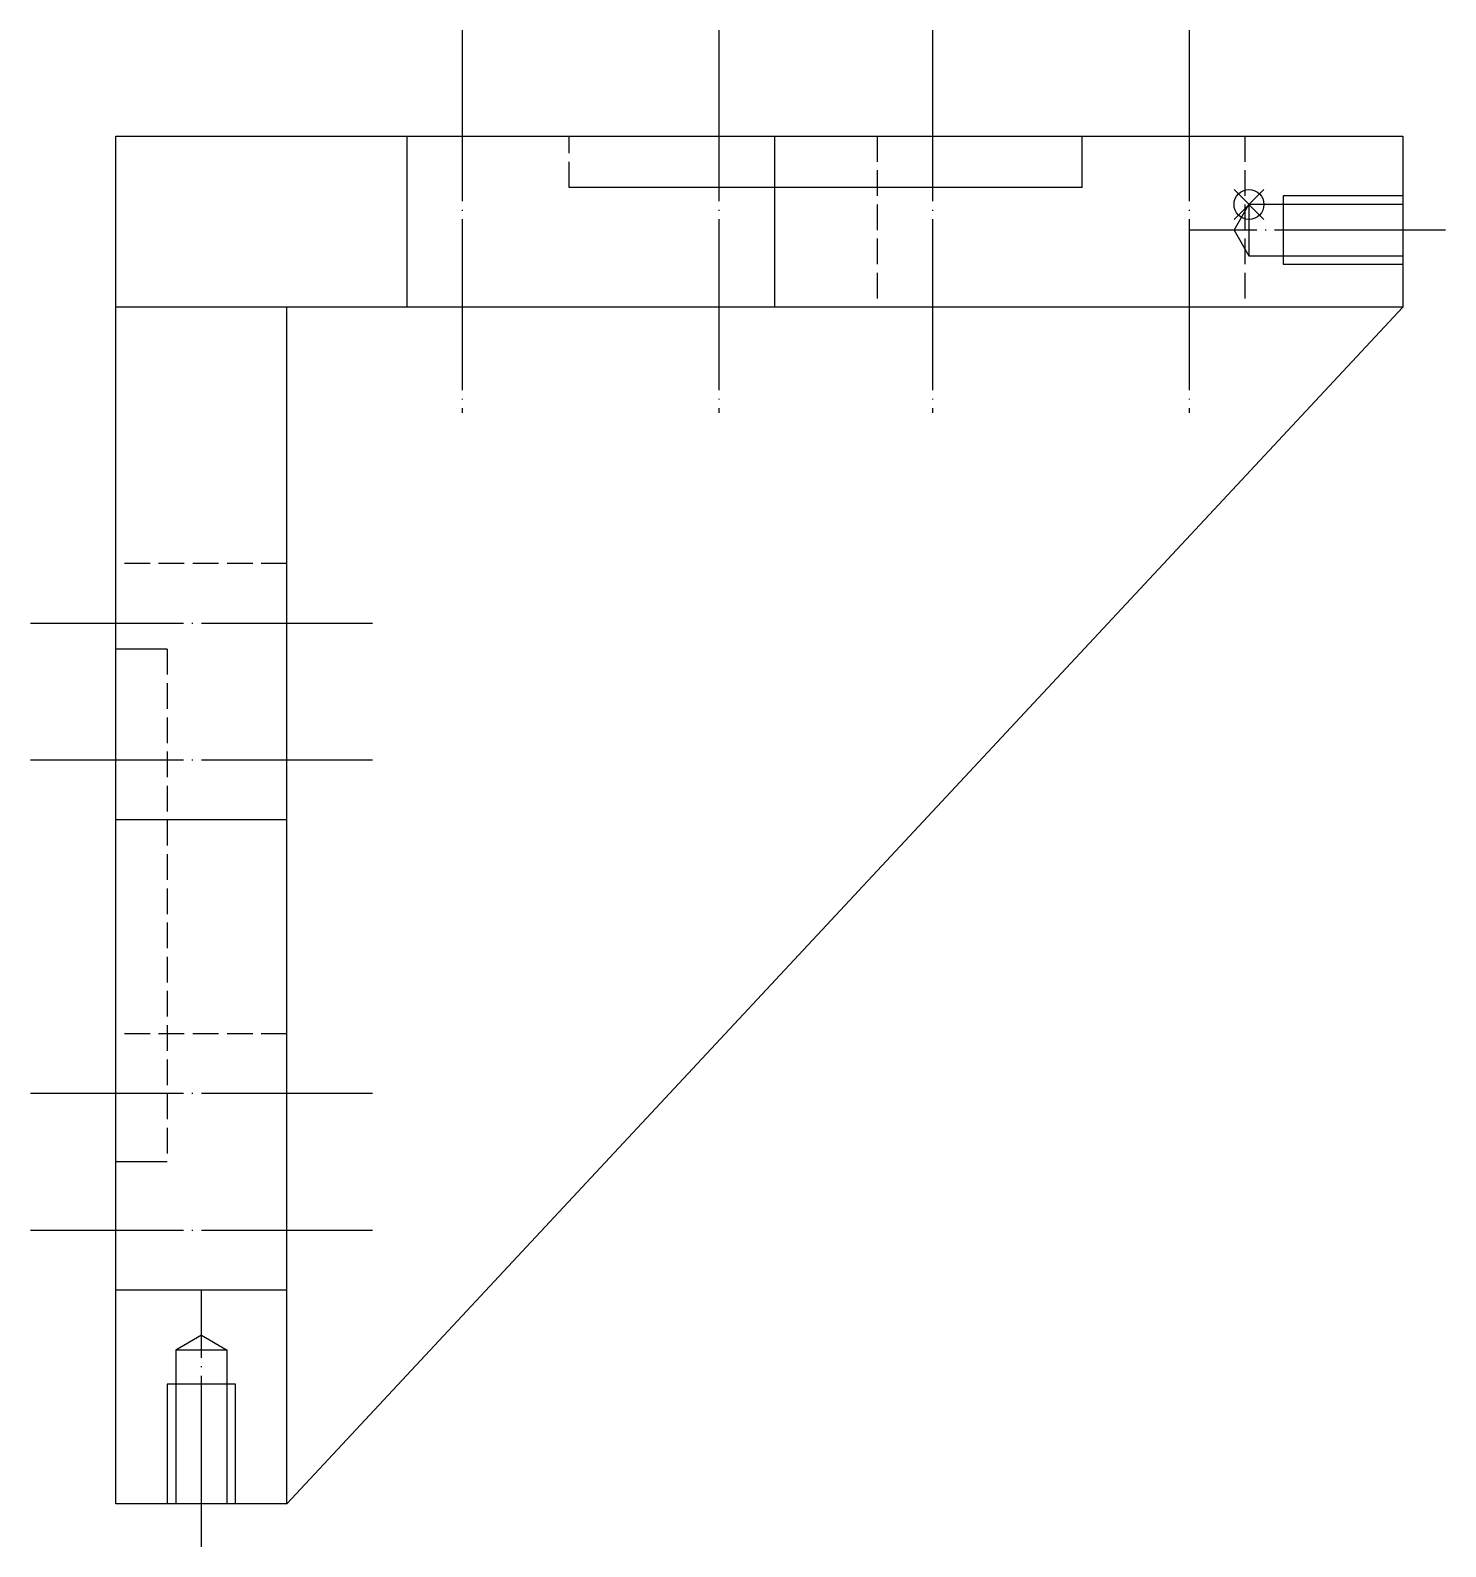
# Model space of a CAD drawing. Extents: x 317 to 483, y 421 to 598.
import ezdxf

# ---------------------------------------------------------------- set-up
doc = ezdxf.new("R2010")
doc.units = 0
doc.header["$MEASUREMENT"] = 0
for name, pattern in [('CENTER', [22, 20, -1, 0, -1]), ('DASHED', [4, 3, -1]), ('THIN', [200000, 200000, 0])]:
    doc.linetypes.add(name, pattern=pattern)
doc.layers.get('0').update_dxf_attribs({"linetype": 'CONTINUOUS'})
doc.layers.add('$PARTREF_BOM', color=7, linetype='CONTINUOUS')
doc.styles.get("Standard").update_dxf_attribs({"font": 'txt.shx', "bigfont": 'chineset.shx'})

# ---------------------------------------------------------------- blocks, each defined once
blk = doc.blocks.new('PARTREF')
at = {"layer": '$PARTREF_BOM', "color": 2}
for p, q in [((-1.75, -1.75), (1.75, 1.75)), ((-1.75, 1.75), (1.75, -1.75))]:
    blk.add_line(p, q, dxfattribs=at)
blk.add_circle((0, 0), 1.75, dxfattribs=at)
at = {"layer": '$PARTREF_BOM', "color": 2, "flags": 1}
for tag, p in [('TAG5', (-16.09, -4.95)), ('TAG10', (-5.65, -5)), ('TAG15', (5.59, -4.74)), ('TAG4', (-16.09, -8.95)), ('TAG9', (-5.65, -9)), ('TAG14', (5.59, -8.74)), ('TAG3', (-16.09, -12.95)), ('TAG8', (-5.65, -13)), ('TAG13', (5.59, -12.74)), ('TAG2', (-16.09, -16.95)), ('TAG7', (-5.65, -17)), ('TAG12', (5.59, -16.74)), ('TAG1', (-16.09, -20.95)), ('TAG6', (-5.65, -21)), ('TAG11', (5.59, -20.74))]:
    blk.add_attdef(tag, p, '', height=2.5, dxfattribs=at)

msp = doc.modelspace()

# ---------------------------------------------------------------- linework, layer by layer
at = {"color": 1, "linetype": 'CENTER'}
for p, q in [((367.66, 598.38), (367.66, 553.64)), ((397.66, 598.38), (397.66, 553.64)), ((422.66, 598.38), (422.66, 553.64)), ((452.66, 598.38), (452.66, 553.64)), ((482.66, 575.01), (452.66, 575.01)), ((357.15, 529.01), (317.15, 529.01)), ((357.15, 513.01), (317.15, 513.01)), ((357.15, 474.01), (317.15, 474.01)), ((357.15, 458.01), (317.15, 458.01)), ((337.15, 421.01), (337.15, 451.01))]:
    msp.add_line(p, q, dxfattribs=at)
at = {"color": 7, "linetype": 'CONTINUOUS'}
for p, q in [((327.15, 426.01), (327.15, 586.01)), ((327.15, 586.01), (477.66, 586.01)), ((361.16, 586.01), (361.16, 566.01)), ((404.16, 586.01), (404.16, 566.01)), ((440.16, 580.01), (440.16, 586.01)), ((477.66, 586.01), (477.66, 566.01)), ((440.16, 580.01), (380.16, 580.01)), ((463.66, 579.01), (463.66, 571.01)), ((457.93, 575.01), (459.66, 578.01)), ((459.66, 578.01), (459.66, 572.01)), ((477.66, 578.01), (459.66, 578.01)), ((457.93, 575.01), (459.66, 572.01)), ((459.66, 572.01), (477.66, 572.01)), ((477.66, 566.01), (327.15, 566.01)), ((347.15, 426.01), (347.15, 566.01)), ((477.66, 566.01), (347.15, 426.01)), ((333.15, 526.01), (327.15, 526.01)), ((347.15, 506.01), (327.15, 506.01)), ((333.15, 466.01), (327.15, 466.01)), ((347.15, 451.01), (327.15, 451.01)), ((337.15, 445.74), (334.15, 444.01)), ((337.15, 445.74), (340.15, 444.01)), ((334.15, 444.01), (334.15, 426.01)), ((340.15, 444.01), (334.15, 444.01)), ((340.15, 426.01), (340.15, 444.01)), ((341.15, 440.01), (333.15, 440.01)), ((347.15, 426.01), (327.15, 426.01))]:
    msp.add_line(p, q, dxfattribs=at)
at = {"color": 3, "linetype": 'DASHED'}
for p, q in [((380.16, 580.01), (380.16, 586.01)), ((416.16, 586.01), (416.16, 566.01)), ((459.16, 586.01), (459.16, 566.01)), ((347.15, 536.01), (327.15, 536.01)), ((333.15, 526.01), (333.15, 466.01)), ((347.15, 481.01), (327.15, 481.01))]:
    msp.add_line(p, q, dxfattribs=at)
at = {"color": 4, "linetype": 'THIN'}
for p, q in [((477.66, 579.01), (463.66, 579.01)), ((463.66, 571.01), (477.66, 571.01)), ((333.15, 440.01), (333.15, 426.01)), ((341.15, 426.01), (341.15, 440.01))]:
    msp.add_line(p, q, dxfattribs=at)

# ---------------------------------------------------------------- block references
at = {"color": 7}
msp.add_blockref('PARTREF', (459.66, 578.01), dxfattribs=at)

doc.saveas('drawing.dxf')
